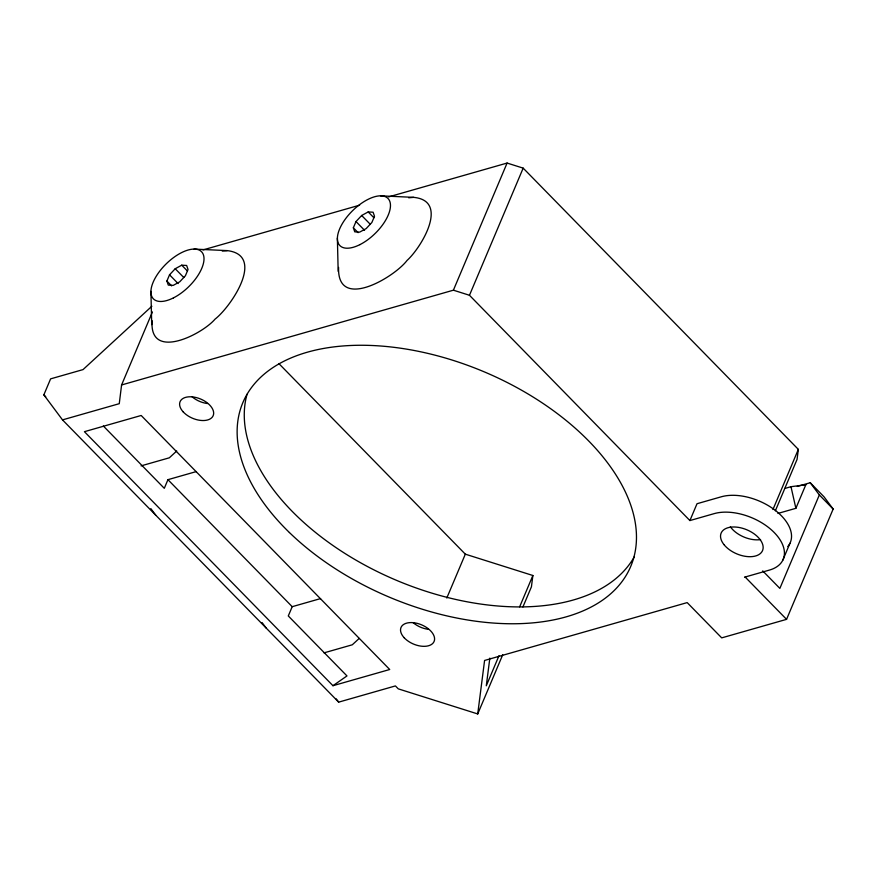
<?xml version="1.0" encoding="UTF-8"?>
<svg xmlns="http://www.w3.org/2000/svg" width="877" height="877" viewBox="0 0 877 877"><rect width="100%" height="100%" fill="white"/><g stroke="black" fill="none" stroke-linecap="round" stroke-linejoin="round"><path stroke-width="1.32" d="M194.069 249.09L227.231 250.614C266.038 255.284 230.761 307.038 215.073 319.107C201.842 334.652 149.002 361.258 152.127 320.697M380.53 195.834L413.692 197.358C449.769 200.833 421.113 247.829 407.038 260.458C394.233 277.406 336.987 311.456 338.588 267.441M152.423 311.949L121.585 384.959L119.261 403.683L62.508 419.886L43.85 394.858L50.603 378.864L83.03 369.601L151.874 306.237M62.508 419.886L338.665 702.137L395.417 685.924L398.268 688.851L477.724 713.944L484.586 660.458L687.184 602.598L721.705 637.875L786.559 619.348L833.15 509.055L824.051 496.853L810.238 482.734L797.27 486.439M489.837 658.112L486.286 685.792L498.991 655.711M278.853 363.571L465.325 554.165L532.876 575.498L531.429 586.812L522.922 606.95M388.588 196.908L507.092 163.056L523.174 168.132L798.344 449.375L797.061 459.416L775.356 510.809M166.893 281.046L169.535 274.808L175.203 268.746L181.736 265.183L186.637 265.479L188.04 269.513L185.398 275.762L179.73 281.824L173.197 285.387L168.296 285.091L166.893 281.046L171.662 285.913M196.316 471.574L167.935 479.675L164.295 488.314L103.365 426.036M353.354 227.79L355.996 221.552L361.664 215.49L368.197 211.927L373.098 212.223L374.501 216.268L371.859 222.506L366.191 228.568L359.658 232.131L354.757 231.835L353.354 227.79L358.123 232.657M320.587 598.585L292.205 606.687L288.292 615.95L346.974 675.926L332.964 685.704L84.422 431.681L141.175 415.479L389.717 669.502L332.964 685.704M121.585 384.959L453.398 290.188L507.092 163.056M744.562 577.176L769.458 570.072A44.902 26.08 22.9 0 0 774.27 532.58A44.902 26.08 22.9 0 0 714.229 513.615L689.903 520.565L469.469 295.275L523.174 168.132M446.799 598.026L465.325 554.165M519.644 606.829L532.876 575.498M477.724 713.944L502.718 654.779M689.903 520.565L697.018 503.727L721.343 496.777A44.902 26.08 22.9 0 1 774.544 509.789A44.902 26.08 22.9 0 1 787.787 546.557M772.933 509.537L798.344 449.375M777.954 513.429L795.877 508.309L805.831 484.74L790.988 486.702L784.641 488.511M782.821 560.162L789.936 543.323M810.238 482.734L819.337 494.946L779.861 588.401L762.727 570.883M176.715 451.008L169.338 457.805L141.076 465.873M359.197 638.434L352.291 644.792L324.03 652.861M202.938 249.934L359.625 205.174M803.277 485.463L805.831 484.74M413.692 197.358L408.704 197.785M227.231 250.614L222.243 251.041M453.398 290.188L469.469 295.275M819.337 494.946L833.15 509.055M745.132 577.011L786.559 619.348M368.197 211.927L373.909 217.759M361.664 215.49L370.237 224.249M355.996 221.552L364.569 230.311M181.736 265.183L187.448 271.015M175.203 268.746L183.775 277.505M169.535 274.808L178.108 283.567M167.935 479.675L292.205 606.687M43.85 394.858L45.757 396.81M336.231 698.87L338.665 702.137M262.113 622.604L266.17 628.042M150.844 508.616L155.711 515.15M790.988 486.702L795.877 508.309M337.371 238.116L338.171 271.344M150.91 291.361L151.71 324.6M634.257 556.873A210.502 122.232 22.9 0 1 397.04 580.563A210.502 122.232 22.9 0 1 247.051 394.233M207.498 403.541A17.968 10.436 22.9 0 1 192.206 396.864M760.545 539.596A22.451 13.034 22.9 0 1 730.355 526.792M428.425 629.335A17.968 10.436 22.9 0 1 413.133 622.659M359.91 244.628A33.677 16.038 -44.4 0 0 388.664 199.254A33.677 16.038 -44.4 0 0 343.203 222.199A33.677 16.038 -44.4 0 0 359.91 244.628M289.41 532.525A210.502 122.232 22.9 0 0 627.143 573.711A210.502 122.232 22.9 0 0 393.883 347.314A210.502 122.232 22.9 0 0 289.41 532.525M723.963 544.595A22.451 13.034 22.9 0 0 760.808 553.113A22.451 13.034 22.9 0 0 740.758 527.822A22.451 13.034 22.9 0 0 723.963 544.595M404.154 637.711A17.968 10.436 22.9 0 0 433.37 642.731A17.968 10.436 22.9 0 0 415.161 622.933A17.968 10.436 22.9 0 0 404.154 637.711M183.227 411.916A17.968 10.436 22.9 0 0 212.442 416.937A17.968 10.436 22.9 0 0 194.234 397.138A17.968 10.436 22.9 0 0 183.227 411.916M173.449 297.884A33.677 16.038 -44.4 0 0 202.203 252.51A33.677 16.038 -44.4 0 0 156.742 275.444A33.677 16.038 -44.4 0 0 173.449 297.884"/></g></svg>
